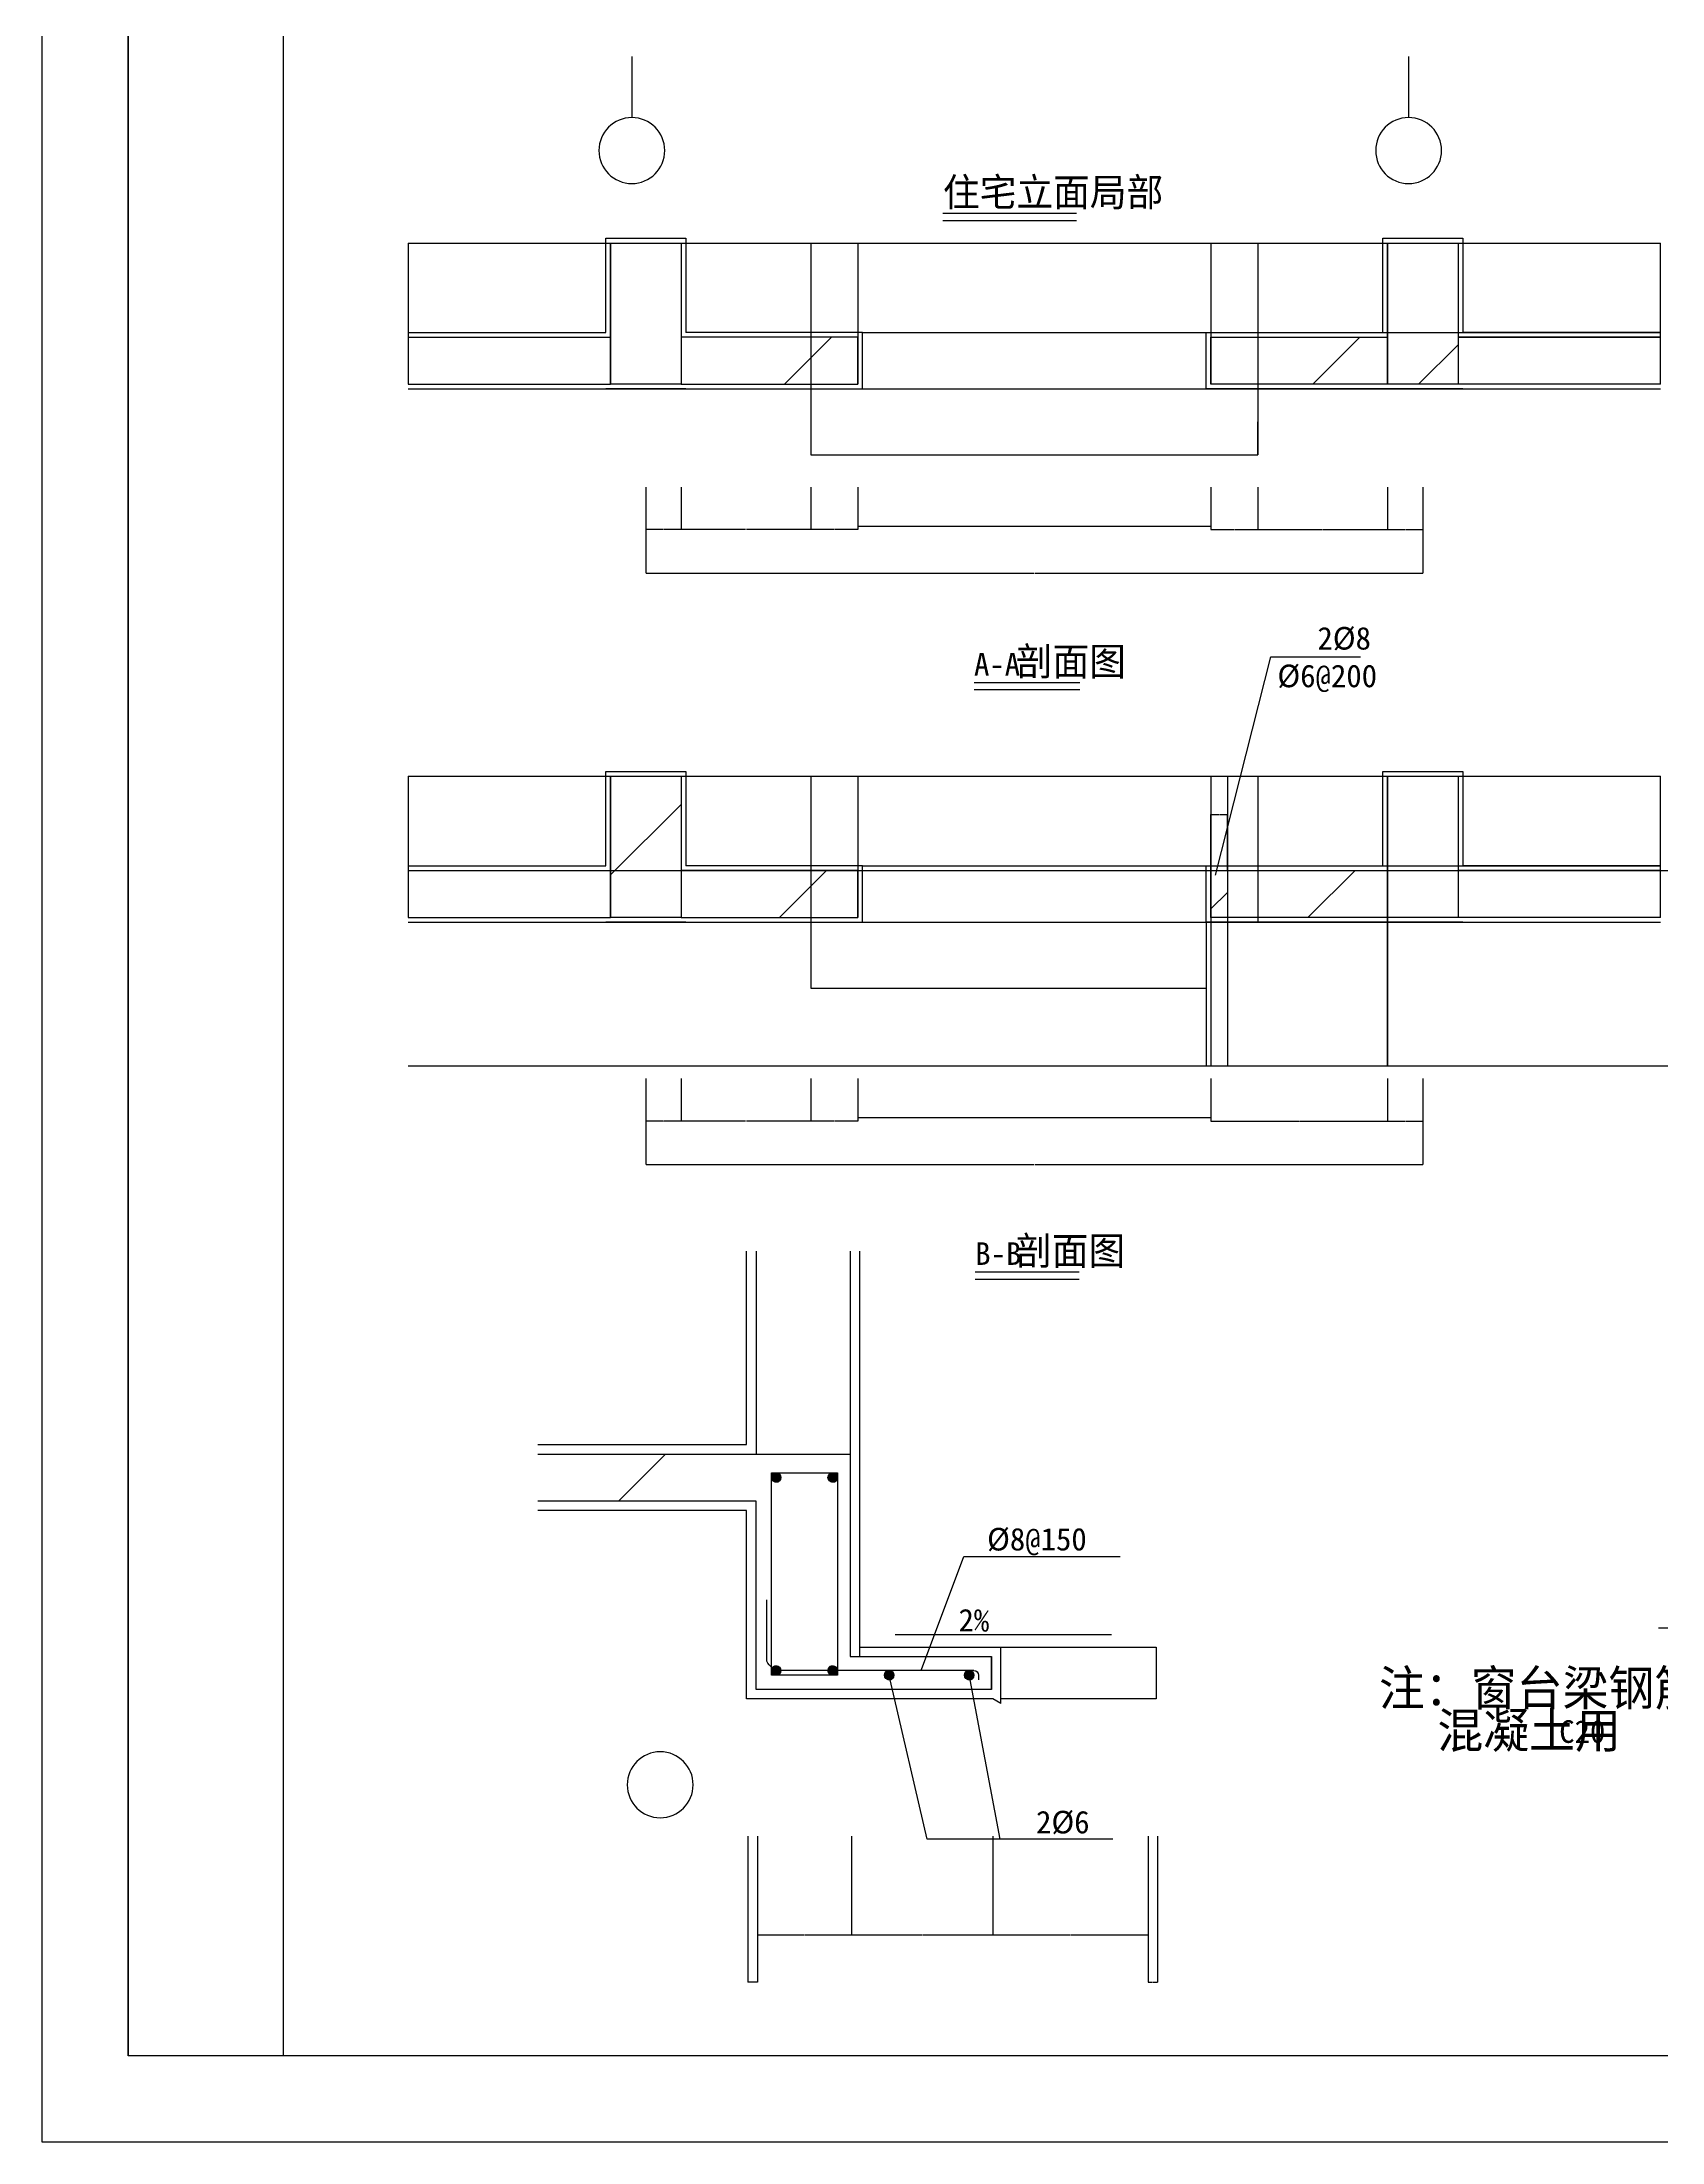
# Model space of a CAD drawing. Header units: metres. Extents: x 7389 to 18430, y -3661 to 11697.
# Drawn here: x 7389 to 14271, y -3661 to 5262 of the extents above; entities that cross this region are included whole.
import ezdxf

# ---------------------------------------------------------------- set-up
doc = ezdxf.new("R2010")
doc.units = ezdxf.units.M
for name, color, linetype in [('AXIS', 3, 'Continuous'), ('DOTE', 1, 'Continuous'), ('HATCH', 7, 'Continuous'), ('PUB_DIM', 3, 'Continuous'), ('PUB_TEXT', 7, 'Continuous'), ('WALL1', 2, 'Continuous')]:
    doc.layers.add(name, color=color, linetype=linetype)
doc.dimstyles.get("Standard").update_dxf_attribs({"dimtxt": 2.5, "dimasz": 2.5, "dimexe": 1.25, "dimexo": 0.625, "dimtad": 1, "dimcen": 2.5, "dimazin": 3, "dimtfac": 1, "dimtmove": 0, "dimatfit": 3})
pattern_1 = [(45, (0, 0), (-673.52, 673.52), [])]

# ---------------------------------------------------------------- blocks, each defined once
blk = doc.blocks.new('_INDEX1')
blk.add_lwpolyline([(-0.5, 0, 1), (0.5, 0, 1)], format="xyb", close=True)
blk = doc.blocks.new('*D23')
for p, q in [((9954.96, 3367.46), (9954.96, 3004.96)), ((13254.96, 3367.46), (13254.96, 3004.96)), ((9955.21, 3004.96), (11602.96, 3004.96)), ((11606.96, 3004.96), (13254.71, 3004.96))]:
    blk.add_line(p, q)
at = {"layer": 'Defpoints'}
for p in [(9954.96, 3367.46), (13254.96, 3367.46), (9954.96, 3004.96)]:
    blk.add_point(p, dxfattribs=at)
at = {"layer": 'AXIS', "insert": (11604.96, 3004.96), "char_height": 1, "attachment_point": 5}
blk.add_mtext('开间尺寸', dxfattribs=at)
blk = doc.blocks.new('*D24')
for p, q in [((13104.96, 3370.47), (13104.96, 3189.96)), ((13254.96, 3370.47), (13254.96, 3189.96)), ((13105.21, 3189.96), (13178.46, 3189.96)), ((13181.46, 3189.96), (13254.71, 3189.96))]:
    blk.add_line(p, q)
at = {"layer": 'Defpoints'}
for p in [(13104.96, 3370.47), (13254.96, 3370.47), (13104.96, 3189.96)]:
    blk.add_point(p, dxfattribs=at)
at = {"layer": 'AXIS', "insert": (13179.96, 3189.96), "char_height": 1, "attachment_point": 5}
blk.add_mtext('150', dxfattribs=at)
blk = doc.blocks.new('*D25')
for p, q in [((12554.96, 3370.47), (12554.96, 3189.96)), ((13104.96, 3370.47), (13104.96, 3189.96)), ((12555.21, 3189.96), (12828.46, 3189.96)), ((12831.46, 3189.96), (13104.71, 3189.96))]:
    blk.add_line(p, q)
at = {"layer": 'Defpoints'}
for p in [(12554.96, 3370.47), (13104.96, 3370.47), (12554.96, 3189.96)]:
    blk.add_point(p, dxfattribs=at)
at = {"layer": 'AXIS', "insert": (12829.96, 3189.96), "char_height": 1, "attachment_point": 5}
blk.add_mtext('550', dxfattribs=at)
blk = doc.blocks.new('*D26')
for p, q in [((9954.96, 3370.47), (9954.96, 3189.96)), ((10104.96, 3370.47), (10104.96, 3189.96)), ((10028.46, 3189.96), (9954.71, 3189.96)), ((10105.21, 3189.96), (10031.46, 3189.96))]:
    blk.add_line(p, q)
at = {"layer": 'Defpoints'}
for p in [(9954.96, 3370.47), (10104.96, 3370.47), (10104.96, 3189.96)]:
    blk.add_point(p, dxfattribs=at)
at = {"layer": 'AXIS', "insert": (10029.96, 3189.96), "char_height": 1, "attachment_point": 5}
blk.add_mtext('150', dxfattribs=at)
blk = doc.blocks.new('*D27')
for p, q in [((10104.96, 3370.47), (10104.96, 3189.96)), ((10654.96, 3370.47), (10654.96, 3189.96)), ((10378.46, 3189.96), (10104.71, 3189.96)), ((10655.21, 3189.96), (10381.46, 3189.96))]:
    blk.add_line(p, q)
at = {"layer": 'Defpoints'}
for p in [(10104.96, 3370.47), (10654.96, 3370.47), (10654.96, 3189.96)]:
    blk.add_point(p, dxfattribs=at)
at = {"layer": 'AXIS', "insert": (10379.96, 3189.96), "char_height": 1, "attachment_point": 5}
blk.add_mtext('550', dxfattribs=at)
blk = doc.blocks.new('*D28')
for p, q in [((10654.96, 3370.47), (10654.96, 3189.96)), ((10854.96, 3370.47), (10854.96, 3189.96)), ((10753.46, 3189.96), (10654.71, 3189.96)), ((10855.21, 3189.96), (10756.46, 3189.96))]:
    blk.add_line(p, q)
at = {"layer": 'Defpoints'}
for p in [(10654.96, 3370.47), (10854.96, 3370.47), (10854.96, 3189.96)]:
    blk.add_point(p, dxfattribs=at)
at = {"layer": 'AXIS', "insert": (10754.96, 3189.96), "char_height": 1, "attachment_point": 5}
blk.add_mtext('200', dxfattribs=at)
blk = doc.blocks.new('*D29')
for p, q in [((12354.96, 3370.47), (12354.96, 3189.96)), ((12554.96, 3370.47), (12554.96, 3189.96)), ((12355.21, 3189.96), (12453.46, 3189.96)), ((12456.46, 3189.96), (12554.71, 3189.96))]:
    blk.add_line(p, q)
at = {"layer": 'Defpoints'}
for p in [(12354.96, 3370.47), (12554.96, 3370.47), (12354.96, 3189.96)]:
    blk.add_point(p, dxfattribs=at)
at = {"layer": 'AXIS', "insert": (12454.96, 3189.96), "char_height": 1, "attachment_point": 5}
blk.add_mtext('200', dxfattribs=at)
blk = doc.blocks.new('*D30')
for p, q in [((10854.96, 3370.47), (10854.96, 3204.96)), ((12354.96, 3370.47), (12354.96, 3204.96)), ((10855.21, 3204.96), (11603.96, 3204.96)), ((11605.96, 3204.96), (12354.71, 3204.96))]:
    blk.add_line(p, q)
at = {"layer": 'Defpoints'}
for p in [(10854.96, 3370.47), (12354.96, 3370.47), (10854.96, 3204.96)]:
    blk.add_point(p, dxfattribs=at)
at = {"layer": 'AXIS', "insert": (11604.96, 3204.96), "char_height": 1, "attachment_point": 5}
blk.add_mtext('窗宽', dxfattribs=at)
blk = doc.blocks.new('*D31')
for p, q in [((9954.96, 854.47), (9954.96, 491.97)), ((13254.96, 854.47), (13254.96, 491.97)), ((9955.21, 491.97), (11602.96, 491.97)), ((11606.96, 491.97), (13254.71, 491.97))]:
    blk.add_line(p, q)
at = {"layer": 'Defpoints'}
for p in [(9954.96, 854.47), (13254.96, 854.47), (9954.96, 491.97)]:
    blk.add_point(p, dxfattribs=at)
at = {"layer": 'AXIS', "insert": (11604.96, 491.97), "char_height": 1, "attachment_point": 5}
blk.add_mtext('开间尺寸', dxfattribs=at)
blk = doc.blocks.new('*D32')
for p, q in [((10104.96, 857.48), (10104.96, 676.97)), ((10654.96, 857.48), (10654.96, 676.97)), ((10378.46, 676.97), (10104.71, 676.97)), ((10655.21, 676.97), (10381.46, 676.97))]:
    blk.add_line(p, q)
at = {"layer": 'Defpoints'}
for p in [(10104.96, 857.48), (10654.96, 857.48), (10654.96, 676.97)]:
    blk.add_point(p, dxfattribs=at)
at = {"layer": 'AXIS', "insert": (10379.96, 676.97), "char_height": 1, "attachment_point": 5}
blk.add_mtext('550', dxfattribs=at)
blk = doc.blocks.new('*D33')
for p, q in [((9954.96, 857.48), (9954.96, 676.97)), ((10104.96, 857.48), (10104.96, 676.97)), ((10028.46, 676.97), (9954.71, 676.97)), ((10105.21, 676.97), (10031.46, 676.97))]:
    blk.add_line(p, q)
at = {"layer": 'Defpoints'}
for p in [(9954.96, 857.48), (10104.96, 857.48), (10104.96, 676.97)]:
    blk.add_point(p, dxfattribs=at)
at = {"layer": 'AXIS', "insert": (10029.96, 676.97), "char_height": 1, "attachment_point": 5}
blk.add_mtext('150', dxfattribs=at)
blk = doc.blocks.new('*D34')
for p, q in [((10854.96, 857.48), (10854.96, 691.97)), ((12354.96, 857.48), (12354.96, 691.97)), ((10855.21, 691.97), (11603.96, 691.97)), ((11605.96, 691.97), (12354.71, 691.97))]:
    blk.add_line(p, q)
at = {"layer": 'Defpoints'}
for p in [(10854.96, 857.48), (12354.96, 857.48), (10854.96, 691.97)]:
    blk.add_point(p, dxfattribs=at)
at = {"layer": 'AXIS', "insert": (11604.96, 691.97), "char_height": 1, "attachment_point": 5}
blk.add_mtext('窗宽', dxfattribs=at)
blk = doc.blocks.new('*D35')
for p, q in [((10654.96, 857.48), (10654.96, 676.97)), ((10854.96, 857.48), (10854.96, 676.97)), ((10753.46, 676.97), (10654.71, 676.97)), ((10855.21, 676.97), (10756.46, 676.97))]:
    blk.add_line(p, q)
at = {"layer": 'Defpoints'}
for p in [(10654.96, 857.48), (10854.96, 857.48), (10854.96, 676.97)]:
    blk.add_point(p, dxfattribs=at)
at = {"layer": 'AXIS', "insert": (10754.96, 676.97), "char_height": 1, "attachment_point": 5}
blk.add_mtext('200', dxfattribs=at)
blk = doc.blocks.new('*D36')
for p, q in [((13104.96, 857.48), (13104.96, 676.97)), ((13254.96, 857.48), (13254.96, 676.97)), ((13105.21, 676.97), (13178.46, 676.97)), ((13181.46, 676.97), (13254.71, 676.97))]:
    blk.add_line(p, q)
at = {"layer": 'Defpoints'}
for p in [(13104.96, 857.48), (13254.96, 857.48), (13104.96, 676.97)]:
    blk.add_point(p, dxfattribs=at)
at = {"layer": 'AXIS', "insert": (13179.96, 676.97), "char_height": 1, "attachment_point": 5}
blk.add_mtext('150', dxfattribs=at)
blk = doc.blocks.new('*D37')
for p, q in [((12354.96, 857.48), (12354.96, 676.97)), ((13104.96, 857.48), (13104.96, 676.97)), ((12355.21, 676.97), (12728.46, 676.97)), ((12731.46, 676.97), (13104.71, 676.97))]:
    blk.add_line(p, q)
at = {"layer": 'Defpoints'}
for p in [(12354.96, 857.48), (13104.96, 857.48), (12354.96, 676.97)]:
    blk.add_point(p, dxfattribs=at)
at = {"layer": 'AXIS', "insert": (12729.96, 676.97), "char_height": 1, "attachment_point": 5}
blk.add_mtext('750', dxfattribs=at)
blk = doc.blocks.new('*D55')
for p, q in [((11428.2, -2361.56), (11428.2, -2781.56)), ((12088.2, -2361.56), (12088.2, -2781.56)), ((11428.45, -2781.56), (11756.7, -2781.56)), ((11759.7, -2781.56), (12087.95, -2781.56))]:
    blk.add_line(p, q)
at = {"layer": 'Defpoints'}
for p in [(11428.2, -2361.56), (12088.2, -2361.56), (11428.2, -2781.56)]:
    blk.add_point(p, dxfattribs=at)
at = {"layer": 'AXIS', "insert": (11758.2, -2781.56), "char_height": 1, "attachment_point": 5}
blk.add_mtext('330', dxfattribs=at)
blk = doc.blocks.new('*D56')
for p, q in [((10828.2, -2361.56), (10828.2, -2781.56)), ((11428.2, -2361.56), (11428.2, -2781.56)), ((10828.45, -2781.56), (11126.7, -2781.56)), ((11129.7, -2781.56), (11427.95, -2781.56))]:
    blk.add_line(p, q)
at = {"layer": 'Defpoints'}
for p in [(10828.2, -2361.56), (11428.2, -2361.56), (10828.2, -2781.56)]:
    blk.add_point(p, dxfattribs=at)
at = {"layer": 'AXIS', "insert": (11128.2, -2781.56), "char_height": 1, "attachment_point": 5}
blk.add_mtext('300', dxfattribs=at)
blk = doc.blocks.new('*D57')
for p, q in [((10428.2, -2361.56), (10428.2, -2781.56)), ((10828.2, -2361.56), (10828.2, -2781.56)), ((10428.45, -2781.56), (10626.7, -2781.56)), ((10629.7, -2781.56), (10827.95, -2781.56))]:
    blk.add_line(p, q)
at = {"layer": 'Defpoints'}
for p in [(10428.2, -2361.56), (10828.2, -2361.56), (10428.2, -2781.56)]:
    blk.add_point(p, dxfattribs=at)
at = {"layer": 'AXIS', "insert": (10628.2, -2781.56), "char_height": 1, "attachment_point": 5}
blk.add_mtext('200', dxfattribs=at)
blk = doc.blocks.new('*D62')
for p, q in [((10388.2, -2361.56), (10388.2, -2981.56)), ((10428.2, -2361.56), (10428.2, -2981.56)), ((10407.2, -2981.56), (10387.95, -2981.56)), ((10428.45, -2981.56), (10409.2, -2981.56))]:
    blk.add_line(p, q)
at = {"layer": 'Defpoints'}
for p in [(10388.2, -2361.56), (10428.2, -2361.56), (10428.2, -2981.56)]:
    blk.add_point(p, dxfattribs=at)
at = {"layer": 'AXIS', "insert": (10408.2, -2981.56), "char_height": 1, "attachment_point": 5}
blk.add_mtext('20', dxfattribs=at)
blk = doc.blocks.new('*D63')
for p, q in [((12088.2, -2361.56), (12088.2, -2981.56)), ((12128.2, -2361.56), (12128.2, -2981.56)), ((12088.45, -2981.56), (12107.2, -2981.56)), ((12109.2, -2981.56), (12127.95, -2981.56))]:
    blk.add_line(p, q)
at = {"layer": 'Defpoints'}
for p in [(12088.2, -2361.56), (12128.2, -2361.56), (12088.2, -2981.56)]:
    blk.add_point(p, dxfattribs=at)
at = {"layer": 'AXIS', "insert": (12108.2, -2981.56), "char_height": 1, "attachment_point": 5}
blk.add_mtext('20', dxfattribs=at)
blk = doc.blocks.new('*D67')
for p, q in [((12554.96, 3787.91), (12554.96, 3647.91)), ((12554.71, 3647.91), (12554.46, 3647.91)), ((12554.96, 3507.91), (12554.96, 3647.91)), ((12554.96, 3647.91), (12554.96, 3647.91)), ((12555.21, 3647.91), (12555.46, 3647.91))]:
    blk.add_line(p, q)
at = {"layer": 'Defpoints'}
for p in [(12554.96, 3787.91), (12554.96, 3647.91), (12554.96, 3507.91)]:
    blk.add_point(p, dxfattribs=at)
at = {"layer": 'AXIS', "insert": (12554.96, 3649.035), "char_height": 1, "attachment_point": 5}
blk.add_mtext('0', dxfattribs=at)
blk = doc.blocks.new('*D68')
for p, q in [((13103.48, 1541.85), (13103.48, 1226.85)), ((13103.73, 1226.85), (13104.71, 1226.85)), ((13104.96, 911.85), (13104.96, 1226.85))]:
    blk.add_line(p, q)
at = {"layer": 'Defpoints'}
for p in [(13103.48, 1541.85), (13103.48, 1226.85), (13104.96, 911.85)]:
    blk.add_point(p, dxfattribs=at)
at = {"layer": 'AXIS', "insert": (13104.22, 1227.975), "char_height": 1, "attachment_point": 5}
blk.add_mtext('1,48', dxfattribs=at)
blk = doc.blocks.new('*D69')
for p, q in [((12354.96, 1741.86), (12354.96, 1980)), ((12355.21, 1980), (12388.96, 1980)), ((12390.96, 1980), (12424.71, 1980)), ((12424.96, 1741.85), (12424.96, 1980))]:
    blk.add_line(p, q)
at = {"layer": 'Defpoints'}
for p in [(12354.96, 1980), (12354.96, 1741.86), (12424.96, 1741.85)]:
    blk.add_point(p, dxfattribs=at)
at = {"layer": 'AXIS', "insert": (12389.96, 1980), "char_height": 1, "attachment_point": 5}
blk.add_mtext('70', dxfattribs=at)

msp = doc.modelspace()

# ---------------------------------------------------------------- hatches: boundary and pattern name
at = {"layer": 'HATCH'}
h = msp.add_hatch(dxfattribs=at)
h.set_pattern_fill('AN31C', scale=300)
h.set_pattern_definition(pattern_1)
h.paths.add_polyline_path([(10104.96, 4407.91), (9804.96, 4407.91), (9804.96, 4007.91), (10104.96, 4007.91)])
h.paths.add_polyline_path([(10104.96, 4007.91), (9804.96, 4007.91), (9804.96, 3807.91), (10104.96, 3807.91)])
h.paths.add_polyline_path([(13404.96, 4407.91), (13104.96, 4407.91), (13104.96, 4007.91), (13404.96, 4007.91)])
h.paths.add_polyline_path([(13404.96, 4007.91), (13104.96, 4007.91), (13104.96, 3807.91), (13404.96, 3807.91)])
h = msp.add_hatch(dxfattribs=at)
h.set_pattern_fill('ANSI31', scale=500)
h.paths.add_polyline_path([(8944.96, 4007.91), (8944.96, 3807.91), (9804.96, 3807.91), (9804.96, 4007.91)])
h.paths.add_polyline_path([(10104.96, 4007.91), (10104.96, 3807.91), (10654.96, 3807.91), (10654.96, 4007.91)])
h.paths.add_polyline_path([(10854.96, 3807.91), (10854.96, 4007.91), (10654.96, 4007.91), (10654.96, 3807.91)])
h.paths.add_polyline_path([(12554.96, 4007.91), (12354.96, 4007.91), (12354.96, 3807.91), (12554.96, 3807.91)])
h.paths.add_polyline_path([(13104.96, 3807.91), (13104.96, 4007.91), (12554.96, 4007.91), (12554.96, 3807.91)])
h.paths.add_polyline_path([(14264.96, 3807.91), (14264.96, 4007.91), (13404.96, 4007.91), (13404.96, 3807.91)])
h = msp.add_hatch(dxfattribs=at)
h.set_pattern_fill('AN31C', scale=300)
h.set_pattern_definition(pattern_1)
h.paths.add_polyline_path([(10104.96, 2141.85), (9804.96, 2141.85), (9804.96, 1741.85), (10104.96, 1741.85)])
h.paths.add_polyline_path([(10104.96, 1741.85), (9804.96, 1741.85), (9804.96, 1541.85), (10104.96, 1541.85)])
h.paths.add_polyline_path([(13404.96, 2141.85), (13104.96, 2141.85), (13104.96, 1741.85), (13404.96, 1741.85)])
h.paths.add_polyline_path([(13404.96, 1741.85), (13104.96, 1741.85), (13104.96, 1541.85), (13404.96, 1541.85)])
h = msp.add_hatch(dxfattribs=at)
h.set_pattern_fill('ANSI31', scale=500)
h.paths.add_polyline_path([(9804.96, 1741.85), (8944.96, 1741.85), (8944.96, 1541.85), (9804.96, 1541.85)])
h.paths.add_polyline_path([(10654.96, 1741.85), (10104.96, 1741.85), (10104.96, 1541.85), (10654.96, 1541.85)])
h.paths.add_polyline_path([(10854.96, 1741.85), (10654.96, 1741.85), (10654.96, 1541.85), (10854.96, 1541.85)])
h.paths.add_polyline_path([(13104.96, 1741.85), (12554.96, 1741.85), (12554.96, 1541.85), (13104.96, 1541.85)])
h.paths.add_polyline_path([(12554.96, 1741.85), (12424.96, 1741.85), (12424.96, 1541.85), (12554.96, 1541.85)])
h.paths.add_polyline_path([(14264.96, 1741.85), (13404.96, 1741.85), (13404.96, 1541.85), (14264.96, 1541.85)])
h = msp.add_hatch(dxfattribs=at)
h.set_pattern_fill('AN31C', scale=300)
h.set_pattern_definition(pattern_1)
h.paths.add_polyline_path([(12354.96, 1541.85), (12424.96, 1541.85), (12424.96, 1741.85), (12354.96, 1741.85)])
h = msp.add_hatch(dxfattribs=at)
h.set_pattern_fill('AN33C', scale=100)
h.set_pattern_definition([(45, (0, 0), (-224.5064, 224.5064), [])])
h.paths.add_polyline_path([(12354.96, 1541.85), (12424.96, 1541.85), (12424.96, 1741.85), (12354.96, 1741.85)])
h = msp.add_hatch(dxfattribs=at)
h.set_pattern_fill('ANSI31', scale=1000)
h.paths.add_polyline_path([(10822.55, 124.06), (10422.55, 124.06), (10422.55, -737.92), (10822.55, -737.92)])
h = msp.add_hatch(dxfattribs=at)
h.set_pattern_fill('AN31C', scale=600)
h.set_pattern_definition([(45, (0, 0), (-1347.04, 1347.04), [])])
h.paths.add_polyline_path([(10488.2, -817.92), (10768.2, -817.92), (10768.2, -1657.92), (11328.2, -1657.92, -0.41), (11348.2, -1677.92, -0.36), (11331.92, -1697.58), (11339.55, -1737.92), (11422.55, -1737.92), (11422.55, -1597.92), (10822.55, -1597.92), (10822.55, -737.92), (9495.89, -737.92), (9495.89, -937.92), (10422.55, -937.92), (10422.55, -1737.92), (11002.16, -1737.92), (10992.73, -1697.4, -0.48), (10968.2, -1677.92, -0.41), (10988.2, -1657.92), (10768.2, -1657.92), (10768.2, -1677.92), (10488.2, -1677.92)])
h.paths.add_polyline_path([(11328.2, -1657.92), (10988.2, -1657.92, -0.41), (11008.2, -1677.92, -0.35), (10992.73, -1697.4), (11002.16, -1737.92), (11339.55, -1737.92), (11331.92, -1697.58, -0.47), (11308.2, -1677.92, -0.41)])
h.paths.add_polyline_path([(10768.2, -837.92, -1), (10728.2, -837.92, -0.41), (10748.2, -817.92), (10508.2, -817.92, -0.41), (10528.2, -837.92, -1), (10488.2, -837.92), (10488.2, -1644.16, 0.02), (10491.66, -1646.68, -0.74), (10528.2, -1657.92), (10728.2, -1657.92, -1), (10768.2, -1657.92)])
at = {"layer": 'WALL1'}
h = msp.add_hatch(dxfattribs=at)
h.set_pattern_fill('SOLID')
h.paths.add_polyline_path([(10528.2, -837.92, 1), (10488.2, -837.92, 1)])
h = msp.add_hatch(dxfattribs=at)
h.set_pattern_fill('SOLID')
h.paths.add_polyline_path([(10768.2, -837.92, 1), (10728.2, -837.92, 1)])
h = msp.add_hatch(dxfattribs=at)
h.set_pattern_fill('SOLID')
h.paths.add_polyline_path([(10528.2, -1657.92, 1), (10488.2, -1657.92, 1)])
h = msp.add_hatch(dxfattribs=at)
h.set_pattern_fill('SOLID')
h.paths.add_polyline_path([(10768.2, -1657.92, 1), (10728.2, -1657.92, 1)])
h = msp.add_hatch(dxfattribs=at)
h.set_pattern_fill('SOLID')
h.paths.add_polyline_path([(11008.2, -1677.92, 1), (10968.2, -1677.92, 1)])
h = msp.add_hatch(dxfattribs=at)
h.set_pattern_fill('SOLID')
h.paths.add_polyline_path([(11348.2, -1677.92, 1), (11308.2, -1677.92, 1)])

# ---------------------------------------------------------------- linework, layer by layer
for p, q in [((7754.87, 10782.51), (7754.87, -3295.64)), ((8413.07, 10782.51), (8413.07, -3295.64))]:
    msp.add_line(p, q)
for points in [[(7389.2, 11696.68), (18249.5, 11696.68), (18249.5, -3661.31), (7389.2, -3661.31)], [(7754.87, 10782.51), (17883.83, 10782.51), (17883.83, -3295.64), (7754.87, -3295.64)]]:
    msp.add_lwpolyline(points, close=True)
for points in [[(17883.83, 10782.51), (17883.83, -3295.64), (7754.87, -3295.64), (7754.87, 10782.51), (17883.83, 10782.51)], [(8413.07, 10782.51), (8413.07, -3295.64)]]:
    msp.add_lwpolyline(points)
at = {"layer": 'AXIS'}
for p, q in [((9894.96, 5200), (9894.96, 4940.79)), ((13194.96, 5200), (13194.96, 4940.79))]:
    msp.add_line(p, q, dxfattribs=at)
at = {"layer": 'DOTE'}
for p, q in [((8944.96, 4407.91), (14264.96, 4407.91)), ((8944.96, 4407.91), (8944.96, 3807.91)), ((9804.96, 4407.91), (9804.96, 3807.91)), ((10104.96, 4407.91), (10104.96, 3807.91)), ((10654.96, 4407.91), (10654.96, 3507.91)), ((10854.96, 4407.91), (10854.96, 3807.91)), ((12354.96, 4407.91), (12354.96, 3807.91)), ((12554.96, 4407.91), (12554.96, 3507.91)), ((13104.96, 4407.91), (13104.96, 3807.91)), ((13404.96, 4407.91), (13404.96, 3807.91)), ((14264.96, 3807.91), (14264.96, 4407.91)), ((10874.96, 4027.91), (14264.96, 4027.91)), ((8944.96, 2141.85), (14264.96, 2141.85)), ((8944.96, 2141.85), (8944.96, 1541.85)), ((9804.96, 2141.85), (9804.96, 1541.85)), ((10104.96, 2141.85), (10104.96, 1541.85)), ((10654.96, 2141.85), (10654.96, 1241.85)), ((10854.96, 2141.85), (10854.96, 1541.85)), ((12354.96, 2141.85), (12354.96, 1541.85)), ((12354.96, 2141.85), (12354.96, 911.85)), ((12424.96, 2141.85), (12424.96, 911.85)), ((12554.96, 2141.85), (12554.96, 1521.85)), ((13104.96, 2141.85), (13104.96, 1541.85)), ((13104.96, 2141.85), (13104.96, 911.85)), ((13404.96, 2141.85), (13404.96, 1541.85)), ((14264.96, 1541.85), (14264.96, 2141.85)), ((8944.96, 1741.85), (14598.82, 1741.85)), ((10874.96, 1761.85), (14264.96, 1761.85)), ((8944.96, 911.85), (14598.82, 911.85))]:
    msp.add_line(p, q, dxfattribs=at)
at = {"layer": 'PUB_DIM'}
msp.add_lwpolyline([(11933.33, -1506.73), (11013.02, -1506.73)], dxfattribs=at)
at = {"layer": 'PUB_TEXT'}
for points in [[(11216.7, 4534.2), (11783.63, 4534.2)], [(11216.7, 4504.2), (11783.63, 4504.2)], [(11348.65, 2540.21), (11798.05, 2540.21)], [(11348.65, 2510.21), (11798.05, 2510.21)], [(11353.78, 35.76), (11794.95, 35.76)], [(11353.78, 5.76), (11794.95, 5.76)]]:
    msp.add_lwpolyline(points, dxfattribs=at)
at = {"layer": 'WALL1'}
for p, q in [((9784.96, 4027.91), (9784.96, 4427.91)), ((9784.96, 4427.91), (10124.96, 4427.91)), ((9804.96, 4007.91), (9804.96, 4407.91)), ((9804.96, 4407.91), (10104.96, 4407.91)), ((10104.96, 4407.91), (10104.96, 4007.91)), ((10124.96, 4427.91), (10124.96, 4027.9)), ((13084.96, 4027.9), (13084.96, 4427.91)), ((13084.96, 4427.91), (13424.96, 4427.91)), ((13104.96, 4007.91), (13104.96, 4407.91)), ((13104.96, 4407.91), (13404.96, 4407.91)), ((13404.96, 4407.91), (13404.96, 4007.91)), ((13424.96, 4427.91), (13424.96, 4027.91)), ((8944.96, 4027.91), (9784.96, 4027.91)), ((10874.96, 4027.91), (10124.96, 4027.9)), ((10874.96, 3787.91), (10874.96, 4027.91)), ((10874.96, 4027.91), (12334.96, 4027.91)), ((12334.96, 3787.91), (12334.96, 4027.91)), ((12334.96, 4027.91), (13084.96, 4027.9)), ((14264.96, 4027.91), (13424.96, 4027.91)), ((8944.96, 4007.91), (9804.96, 4007.91)), ((10854.96, 4008.33), (10854.96, 3807.91)), ((12354.96, 4008.33), (12354.96, 3807.91)), ((13404.96, 4007.91), (14264.96, 4007.91)), ((8944.96, 3787.91), (14264.96, 3787.91)), ((10124.96, 3787.91), (9784.96, 3787.91)), ((10104.96, 3807.91), (9804.96, 3807.91)), ((10104.96, 3787.91), (10874.96, 3787.91)), ((10654.96, 3807.91), (10654.96, 3507.91)), ((13104.96, 3787.91), (12334.96, 3787.91)), ((12554.96, 3807.91), (12554.96, 3507.91)), ((13424.96, 3787.91), (13084.96, 3787.91)), ((13404.96, 3807.91), (13104.96, 3807.91)), ((10654.96, 3507.91), (12554.96, 3507.91)), ((12374.9, 1721.91), (12610, 2650)), ((12610, 2650), (12990, 2650)), ((9784.96, 1761.85), (9784.96, 2161.85)), ((9784.96, 2161.85), (10124.96, 2161.85)), ((9804.96, 1741.85), (9804.96, 2141.85)), ((9804.96, 2141.85), (10104.96, 2141.85)), ((10104.96, 2141.85), (10104.96, 1741.85)), ((10124.96, 2161.85), (10124.96, 1761.84)), ((13084.96, 1761.84), (13084.96, 2161.85)), ((13084.96, 2161.85), (13424.96, 2161.85)), ((13104.96, 1741.85), (13104.96, 2141.85)), ((13104.96, 2141.85), (13404.96, 2141.85)), ((13404.96, 2141.85), (13404.96, 1741.85)), ((13424.96, 2161.85), (13424.96, 1761.85)), ((8944.96, 1761.85), (9784.96, 1761.85)), ((8944.96, 1741.85), (9804.96, 1741.85)), ((10874.96, 1761.85), (10124.96, 1761.84)), ((10854.96, 1742.27), (10854.96, 1541.85)), ((10874.96, 1761.85), (12334.96, 1761.85)), ((10874.96, 1521.85), (10874.96, 1761.85)), ((12334.96, 1761.85), (13084.96, 1761.84)), ((12334.96, 1521.85), (12334.96, 1761.85)), ((12354.96, 1742.27), (12354.96, 1541.85)), ((13404.96, 1741.85), (14264.96, 1741.85)), ((14264.96, 1761.85), (13424.96, 1761.85)), ((8944.96, 1521.85), (14264.96, 1521.85)), ((10124.96, 1521.85), (9784.96, 1521.85)), ((10104.96, 1541.85), (9804.96, 1541.85)), ((10104.96, 1521.85), (10874.96, 1521.85)), ((10654.96, 1541.85), (10654.96, 1241.85)), ((13104.96, 1521.85), (12334.96, 1521.85)), ((12334.96, 1521.85), (12334.96, 911.85)), ((12554.96, 1541.85), (12554.96, 1521.85)), ((13424.96, 1521.85), (13084.96, 1521.85)), ((13404.96, 1541.85), (13104.96, 1541.85)), ((13104.96, 911.85), (13104.96, 1521.85)), ((10654.96, 1241.85), (12334.96, 1241.85)), ((12334.96, 911.85), (13104.96, 911.85)), ((11125.97, -1653.55), (11305.97, -1173.55)), ((11305.97, -1173.55), (11969.54, -1173.55)), ((15202.35, -1477.62), (14256.75, -1477.62)), ((11422.55, -1737.92), (11422.55, -1597.92)), ((11462.55, -1797.92), (11462.55, -1557.92)), ((11150.24, -2374.28), (10992.73, -1697.4)), ((11459.9, -2374.28), (11331.92, -1697.58)), ((11462.55, -1797.92), (11428.2, -1777.92)), ((11459.9, -2374.28), (11150.24, -2374.28)), ((11938.93, -2374.28), (11459.9, -2374.28))]:
    msp.add_line(p, q, dxfattribs=at)
for points in [[(9804.96, 3807.91), (9804.96, 4407.91), (10104.96, 4407.91), (10104.96, 3807.91)], [(13104.96, 3807.91), (13104.96, 4407.91), (13404.96, 4407.91), (13404.96, 3807.91)], [(9804.96, 1541.85), (9804.96, 2141.85), (10104.96, 2141.85), (10104.96, 1541.85)], [(13104.96, 1541.85), (13104.96, 2141.85), (13404.96, 2141.85), (13404.96, 1541.85)], [(10488.2, -817.92), (10768.2, -817.92), (10768.2, -1677.92), (10488.2, -1677.92)]]:
    msp.add_lwpolyline(points, close=True, dxfattribs=at)
for points in [[(8944.96, 4007.91), (9804.96, 4007.91)], [(10104.96, 3807.91), (10854.96, 3807.91), (10854.96, 4007.92), (10104.96, 4007.91)], [(13104.96, 3807.91), (12354.96, 3807.91), (12354.96, 4007.92), (13104.96, 4007.91)], [(14264.96, 4007.91), (13404.96, 4007.91)], [(8944.96, 3807.91), (9804.96, 3807.91)], [(14264.96, 3807.91), (13404.96, 3807.91)], [(8944.96, 1741.85), (9804.96, 1741.85)], [(10104.96, 1541.85), (10854.96, 1541.85), (10854.96, 1741.86), (10104.96, 1741.85)], [(13104.96, 1541.85), (12354.96, 1541.85), (12354.96, 1741.86), (13104.96, 1741.85)], [(12424.96, 1741.85), (12424.96, 1541.85)], [(14264.96, 1741.85), (13404.96, 1741.85)], [(8944.96, 1541.85), (9804.96, 1541.85)], [(14264.96, 1541.85), (13404.96, 1541.85)], [(9495.89, -697.92), (10382.55, -697.92), (10382.55, 124.06)], [(10422.55, 124.06), (10422.55, -737.92)], [(10822.55, 124.06), (10822.55, -1597.92)], [(10862.55, 124.06), (10862.55, -1597.92)], [(10862.55, -697.92), (10862.55, -697.92), (10862.55, -1557.92), (12122.55, -1557.92), (12122.55, -1777.92), (11462.55, -1777.92)], [(9495.89, -737.92), (10822.55, -737.92), (10822.55, -1597.92), (11422.55, -1597.92), (11422.55, -1737.92), (10422.55, -1737.92), (10422.55, -937.92), (9495.89, -937.92)], [(11428.2, -1777.92), (10382.55, -1777.92), (10382.55, -977.92), (9495.89, -977.92)]]:
    msp.add_lwpolyline(points, dxfattribs=at)
for points in [[(11348.2, -1657.92), (10528.2, -1657.92, -0.3), (10468.2, -1617.92), (10468.2, -1357.92)], [(11348.2, -1657.92, -0.41), (11368.2, -1677.92), (11368.2, -1697.92)]]:
    msp.add_lwpolyline(points, format="xyb", dxfattribs=at)
for centre in [(10508.2, -837.92), (10748.2, -837.92), (10508.2, -1657.92), (10748.2, -1657.92), (10988.2, -1677.92), (11328.2, -1677.92)]:
    msp.add_circle(centre, 20, dxfattribs=at)

# ---------------------------------------------------------------- block references
at = {"layer": 'PUB_TEXT', "xscale": 280, "yscale": 280, "zscale": 280}
for p in [(9894.96, 4800.79), (13194.96, 4800.79), (10015.48, -2143.33)]:
    msp.add_blockref('_INDEX1', p, dxfattribs=at)

# ---------------------------------------------------------------- texts
at = {"layer": 'PUB_TEXT'}
for s, height, p in [('住宅立面局部', 120, (11216.7, 4564.2)), ('2%%c8', 96, (12807.5, 2680.48)), ('剖面图', 120, (11525.92, 2570.21)), ('A-A', 96, (11348.65, 2570.21)), ('%%c6@200', 96, (12637.5, 2520.48)), ('剖面图', 120, (11522.83, 65.76)), ('B-B', 96, (11353.78, 65.76)), ('%%c8@150', 96, (11404.09, -1147.76)), ('2%', 96, (11282.8, -1491.89)), ('注：窗台梁钢筋与柱拉结', 150, (13069.11, -1807.1)), ('混凝土用', 150, (13316.74, -1987.05)), ('C20', 96, (13834.82, -1965.3)), ('2%%c6', 96, (11612.18, -2349.98))]:
    msp.add_text(s, height=height, dxfattribs=at).set_placement(p)

# ---------------------------------------------------------------- dimensions: what is measured, and where the dimension line sits
at = {"layer": 'AXIS'}
for base, p1, p2, picture, middle in [((12554.96, 3647.91), (12554.96, 3787.91), (12554.96, 3507.91), '*D67', (12554.96, 3649.035)), ((10104.96, 3189.96), (10104.96, 3370.47), (9954.96, 3370.47), '*D26', (10029.96, 3189.96)), ((10654.96, 3189.96), (10654.96, 3370.47), (10104.96, 3370.47), '*D27', (10379.96, 3189.96)), ((10854.96, 3189.96), (10854.96, 3370.47), (10654.96, 3370.47), '*D28', (10754.96, 3189.96)), ((12354.96, 3189.96), (12354.96, 3370.47), (12554.96, 3370.47), '*D29', (12454.96, 3189.96)), ((12554.96, 3189.96), (12554.96, 3370.47), (13104.96, 3370.47), '*D25', (12829.96, 3189.96)), ((13104.96, 3189.96), (13104.96, 3370.47), (13254.96, 3370.47), '*D24', (13179.96, 3189.96)), ((12354.96, 1980), (12354.96, 1741.86), (12424.96, 1741.85), '*D69', (12389.96, 1980)), ((13103.48, 1226.85), (13103.48, 1541.85), (13104.96, 911.85), '*D68', (13104.22, 1227.975)), ((10104.96, 676.97), (10104.96, 857.48), (9954.96, 857.48), '*D33', (10029.96, 676.97)), ((10654.96, 676.97), (10654.96, 857.48), (10104.96, 857.48), '*D32', (10379.96, 676.97)), ((10854.96, 676.97), (10854.96, 857.48), (10654.96, 857.48), '*D35', (10754.96, 676.97)), ((12354.96, 676.97), (12354.96, 857.48), (13104.96, 857.48), '*D37', (12729.96, 676.97)), ((13104.96, 676.97), (13104.96, 857.48), (13254.96, 857.48), '*D36', (13179.96, 676.97))]:
    dim = msp.add_linear_dim(base=base, p1=p1, p2=p2, dimstyle='Standard', dxfattribs=at)
    dim.commit()
    dim.dimension.update_dxf_attribs({"geometry": picture, "text_midpoint": middle})
for base, p1, p2, text, picture, middle in [((9954.96, 3004.96), (9954.96, 3367.46), (13254.96, 3367.46), '开间尺寸', '*D23', (11604.96, 3004.96)), ((10854.96, 3204.96), (10854.96, 3370.47), (12354.96, 3370.47), '窗宽', '*D30', (11604.96, 3204.96)), ((9954.96, 491.97), (9954.96, 854.47), (13254.96, 854.47), '开间尺寸', '*D31', (11604.96, 491.97)), ((10854.96, 691.97), (10854.96, 857.48), (12354.96, 857.48), '窗宽', '*D34', (11604.96, 691.97)), ((10428.2, -2981.56), (10428.2, -2361.56), (10388.2, -2361.56), '20', '*D62', (10408.2, -2981.56)), ((10428.2, -2781.56), (10428.2, -2361.56), (10828.2, -2361.56), '200', '*D57', (10628.2, -2781.56)), ((10828.2, -2781.56), (10828.2, -2361.56), (11428.2, -2361.56), '300', '*D56', (11128.2, -2781.56)), ((11428.2, -2781.56), (11428.2, -2361.56), (12088.2, -2361.56), '330', '*D55', (11758.2, -2781.56)), ((12088.2, -2981.56), (12088.2, -2361.56), (12128.2, -2361.56), '20', '*D63', (12108.2, -2981.56))]:
    dim = msp.add_linear_dim(base=base, p1=p1, p2=p2, text=text, dimstyle='Standard', dxfattribs=at)
    dim.commit()
    dim.dimension.update_dxf_attribs({"geometry": picture, "text_midpoint": middle})

doc.saveas('drawing.dxf')
